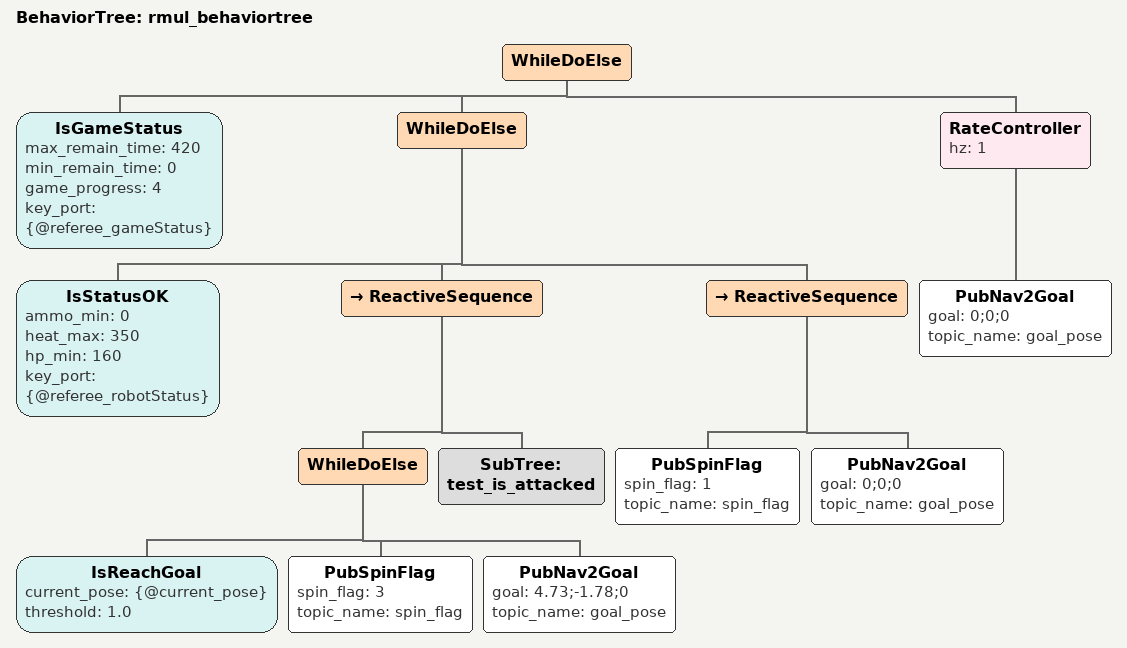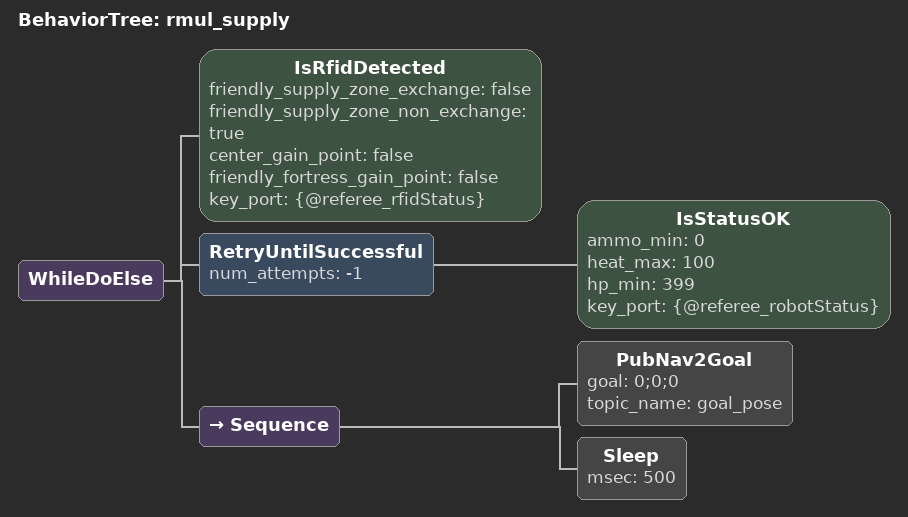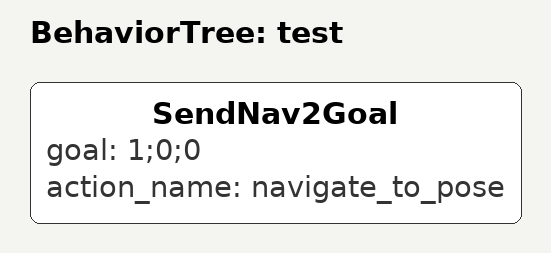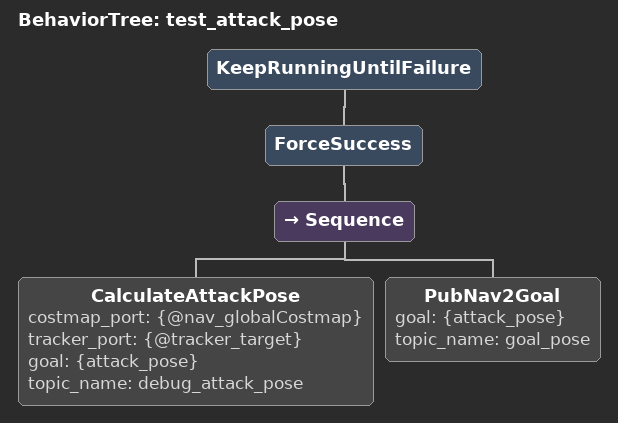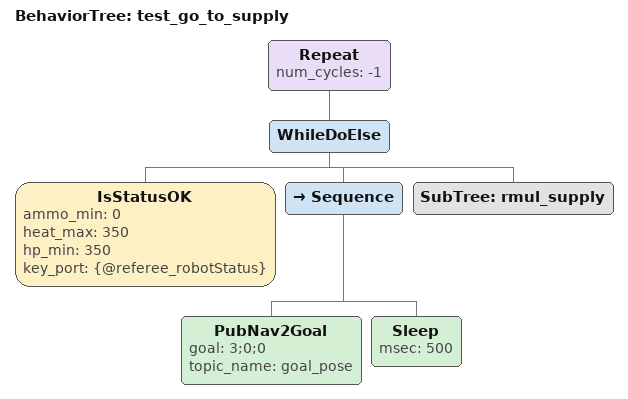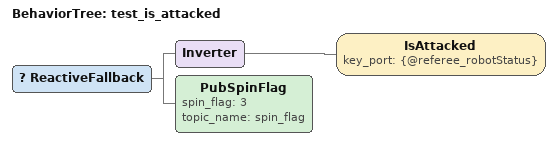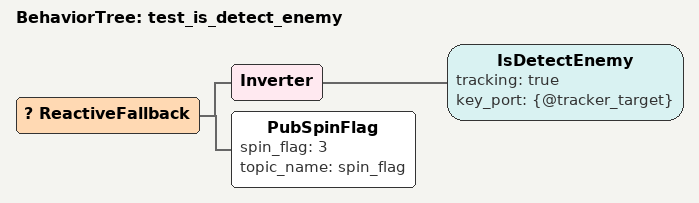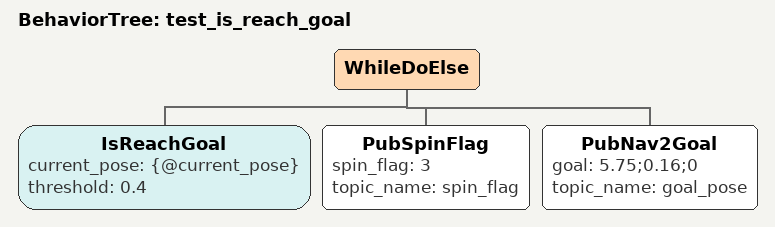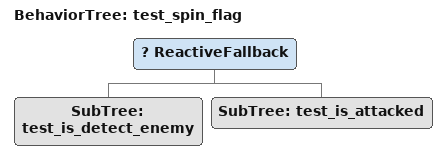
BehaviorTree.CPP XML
<?xml version="1.0" encoding="UTF-8"?>
<root BTCPP_format="4">
  <BehaviorTree ID="rmul_behaviortree">
    <WhileDoElse>
      <IsGameStatus max_remain_time="420"
                    min_remain_time="0"
                    game_progress="4"
                    key_port="{@referee_gameStatus}"/>
      <WhileDoElse>
        <IsStatusOK ammo_min="0"
                    heat_max="350"
                    hp_min="160"
                    key_port="{@referee_robotStatus}"/>
        <ReactiveSequence>
          <WhileDoElse>
            <IsReachGoal current_pose="{@current_pose}"
                         threshold="1.0"/>
            <PubSpinFlag spin_flag="3"
                         topic_name="spin_flag"/>
            <PubNav2Goal goal="4.73;-1.78;0"
                         topic_name="goal_pose"/>
          </WhileDoElse>
          <SubTree ID="test_is_attacked"/>
        </ReactiveSequence>
        <ReactiveSequence>
          <PubSpinFlag spin_flag="1"
                       topic_name="spin_flag"/>
          <PubNav2Goal goal="0;0;0"
                       topic_name="goal_pose"/>
        </ReactiveSequence>
      </WhileDoElse>
      <RateController hz="1">
        <PubNav2Goal goal="0;0;0"
                     topic_name="goal_pose"/>
      </RateController>
    </WhileDoElse>
  </BehaviorTree>

  <BehaviorTree ID="rmul_supply">
    <WhileDoElse>
      <IsRfidDetected friendly_supply_zone_exchange="false"
                      friendly_supply_zone_non_exchange="true"
                      center_gain_point="false"
                      friendly_fortress_gain_point="false"
                      key_port="{@referee_rfidStatus}"/>
      <RetryUntilSuccessful num_attempts="-1">
        <IsStatusOK ammo_min="0"
                    heat_max="100"
                    hp_min="399"
                    key_port="{@referee_robotStatus}"/>
      </RetryUntilSuccessful>
      <Sequence>
        <PubNav2Goal goal="0;0;0"
                     topic_name="goal_pose"/>
        <Sleep msec="500"/>
      </Sequence>
    </WhileDoElse>
  </BehaviorTree>

  <BehaviorTree ID="test">
    <SendNav2Goal goal="1;0;0"
                  action_name="navigate_to_pose"/>
  </BehaviorTree>

  <BehaviorTree ID="test_attack_pose">
    <KeepRunningUntilFailure>
      <ForceSuccess>
        <Sequence>
          <CalculateAttackPose costmap_port="{@nav_globalCostmap}"
                               tracker_port="{@tracker_target}"
                               goal="{attack_pose}"
                               topic_name="debug_attack_pose"/>
          <PubNav2Goal goal="{attack_pose}"
                       topic_name="goal_pose"/>
        </Sequence>
      </ForceSuccess>
    </KeepRunningUntilFailure>
  </BehaviorTree>

  <BehaviorTree ID="test_go_to_supply">
    <Repeat num_cycles="-1">
      <WhileDoElse>
        <IsStatusOK ammo_min="0"
                    heat_max="350"
                    hp_min="350"
                    key_port="{@referee_robotStatus}"/>
        <Sequence>
          <PubNav2Goal goal="3;0;0"
                       topic_name="goal_pose"/>
          <Sleep msec="500"/>
        </Sequence>
        <SubTree ID="rmul_supply"/>
      </WhileDoElse>
    </Repeat>
  </BehaviorTree>

  <BehaviorTree ID="test_is_attacked">
    <ReactiveFallback>
      <Inverter>
        <IsAttacked key_port="{@referee_robotStatus}"/>
      </Inverter>
      <PubSpinFlag spin_flag="3"
                   topic_name="spin_flag"/>
    </ReactiveFallback>
  </BehaviorTree>

  <BehaviorTree ID="test_is_detect_enemy">
    <ReactiveFallback>
      <Inverter>
        <IsDetectEnemy tracking="true"
                       key_port="{@tracker_target}"/>
      </Inverter>
      <PubSpinFlag spin_flag="3"
                   topic_name="spin_flag"/>
    </ReactiveFallback>
  </BehaviorTree>

  <BehaviorTree ID="test_is_reach_goal">
    <WhileDoElse>
      <IsReachGoal current_pose="{@current_pose}"
                   threshold="0.4"/>
      <PubSpinFlag spin_flag="3"
                   topic_name="spin_flag"/>
      <PubNav2Goal goal="5.75;0.16;0"
                   topic_name="goal_pose"/>
    </WhileDoElse>
  </BehaviorTree>

  <BehaviorTree ID="test_spin_flag">
    <ReactiveFallback>
      <SubTree ID="test_is_detect_enemy"/>
      <SubTree ID="test_is_attacked"/>
    </ReactiveFallback>
  </BehaviorTree>

</root>
